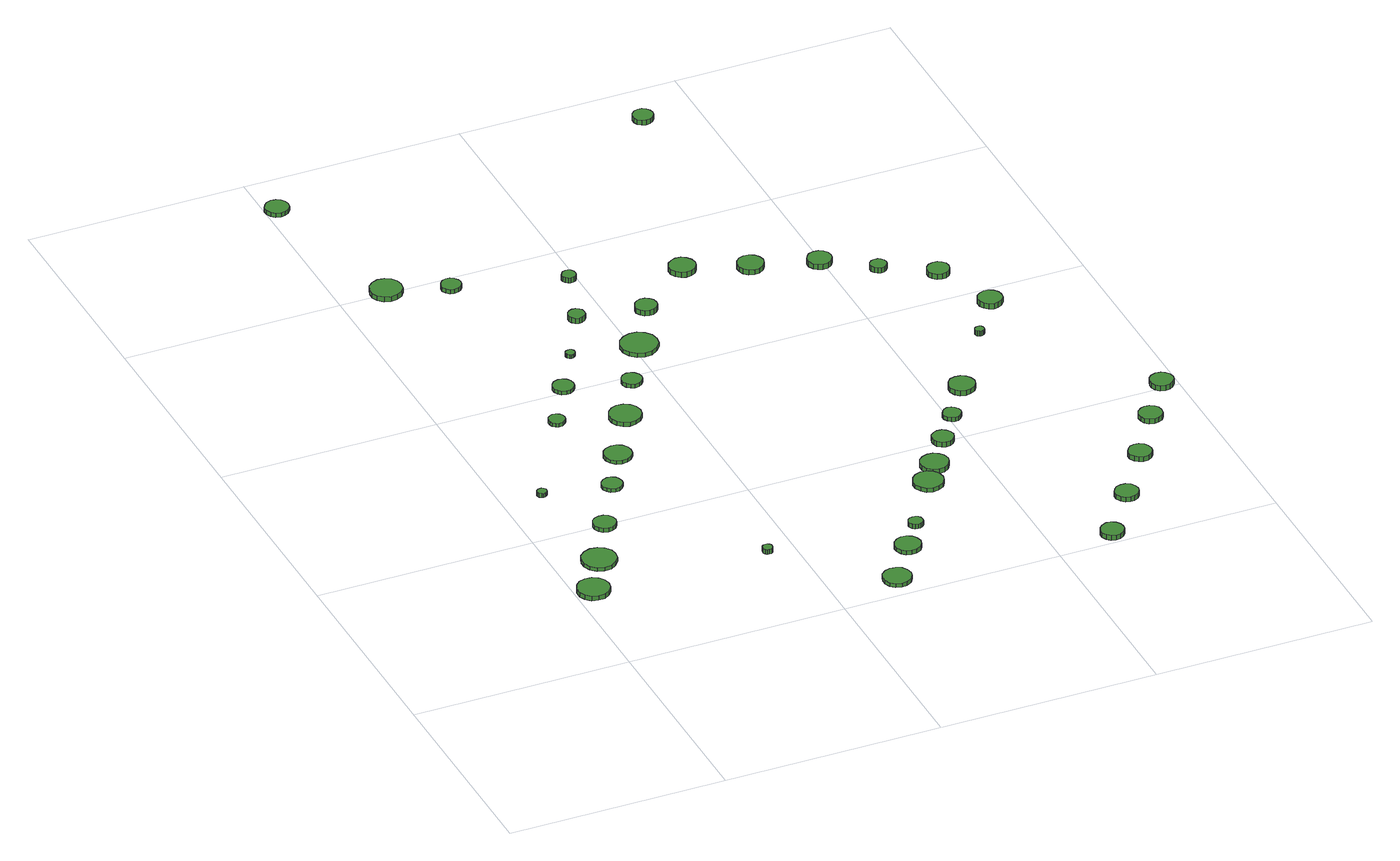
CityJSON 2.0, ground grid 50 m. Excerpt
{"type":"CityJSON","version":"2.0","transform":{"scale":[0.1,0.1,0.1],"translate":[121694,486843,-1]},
"CityObjects":{
"tree1":{"type":"SolitaryVegetationObject","attributes":{"function":"something"},"geometry":[{"type":"MultiSurface","lod":"1","boundaries":[[[0,1,2,3,4,5,6,7,8,9,10,11,12,13,14]],[[15,16,17,18,19,20,21,22,23,24,25,26,27,28,29]],[[0,29,28,1]],[[1,28,27,2]],[[2,27,26,3]],[[3,26,25,4]],[[4,25,24,5]],[[5,24,23,6]],[[6,23,22,7]],[[7,22,21,8]],[[8,21,20,9]],[[9,20,19,10]],[[10,19,18,11]],[[11,18,17,12]],[[12,17,16,13]],[[13,16,15,14]],[[14,15,29,0]]]}]},
"tree2":{"type":"SolitaryVegetationObject","attributes":{"function":"something"},"geometry":[{"type":"MultiSurface","lod":"1","boundaries":[[[30,31,32,33,34,35,36,37,38,39,40,41,42,43,44]],[[45,46,47,48,49,50,51,52,53,54,55,56,57,58,59]],[[30,59,58,31]],[[31,58,57,32]],[[32,57,56,33]],[[33,56,55,34]],[[34,55,54,35]],[[35,54,53,36]],[[36,53,52,37]],[[37,52,51,38]],[[38,51,50,39]],[[39,50,49,40]],[[40,49,48,41]],[[41,48,47,42]],[[42,47,46,43]],[[43,46,45,44]],[[44,45,59,30]]]}]},
"tree3":{"type":"SolitaryVegetationObject","attributes":{"function":"something"},"geometry":[{"type":"MultiSurface","lod":"1","boundaries":[[[60,61,62,63,64,65,66,67,68,69,70,71,72,73,74]],[[75,76,77,78,79,80,81,82,83,84,85,86,87,88,89]],[[60,89,88,61]],[[61,88,87,62]],[[62,87,86,63]],[[63,86,85,64]],[[64,85,84,65]],[[65,84,83,66]],[[66,83,82,67]],[[67,82,81,68]],[[68,81,80,69]],[[69,80,79,70]],[[70,79,78,71]],[[71,78,77,72]],[[72,77,76,73]],[[73,76,75,74]],[[74,75,89,60]]]}]},
"tree4":{"type":"SolitaryVegetationObject","attributes":{"function":"something"},"geometry":[{"type":"MultiSurface","lod":"1","boundaries":[[[90,91,92,93,94,95,96,97,98,99,100,101,102,103,104]],[[105,106,107,108,109,110,111,112,113,114,115,116,117,118,119]],[[90,119,118,91]],[[91,118,117,92]],[[92,117,116,93]],[[93,116,115,94]],[[94,115,114,95]],[[95,114,113,96]],[[96,113,112,97]],[[97,112,111,98]],[[98,111,110,99]],[[99,110,109,100]],[[100,109,108,101]],[[101,108,107,102]],[[102,107,106,103]],[[103,106,105,104]],[[104,105,119,90]]]}]},
"tree5":{"type":"SolitaryVegetationObject","attributes":{"function":"something"},"geometry":[{"type":"MultiSurface","lod":"1","boundaries":[[[120,121,122,123,124,125,126,127,128,129,130,131,132,133,134]],[[135,136,137,138,139,140,141,142,143,144,145,146,147,148,149]],[[120,149,148,121]],[[121,148,147,122]],[[122,147,146,123]],[[123,146,145,124]],[[124,145,144,125]],[[125,144,143,126]],[[126,143,142,127]],[[127,142,141,128]],[[128,141,140,129]],[[129,140,139,130]],[[130,139,138,131]],[[131,138,137,132]],[[132,137,136,133]],[[133,136,135,134]],[[134,135,149,120]]]}]},
"tree6":{"type":"SolitaryVegetationObject","attributes":{"function":"something"},"geometry":[{"type":"MultiSurface","lod":"1","boundaries":[[[150,151,152,153,154,155,156,157,158,159,160,161,162,163,164]],[[165,166,167,168,169,170,171,172,173,174,175,176,177,178,179]],[[150,179,178,151]],[[151,178,177,152]],[[152,177,176,153]],[[153,176,175,154]],[[154,175,174,155]],[[155,174,173,156]],[[156,173,172,157]],[[157,172,171,158]],[[158,171,170,159]],[[159,170,169,160]],[[160,169,168,161]],[[161,168,167,162]],[[162,167,166,163]],[[163,166,165,164]],[[164,165,179,150]]]}]},
"tree7":{"type":"SolitaryVegetationObject","attributes":{"function":"something"},"geometry":[{"type":"MultiSurface","lod":"1","boundaries":[[[180,181,182,183,184,185,186,187,188,189,190,191,192,193,194]],[[195,196,197,198,199,200,201,202,203,204,205,206,207,208,209]],[[180,209,208,181]],[[181,208,207,182]],[[182,207,206,183]],[[183,206,205,184]],[[184,205,204,185]],[[185,204,203,186]],[[186,203,202,187]],[[187,202,201,188]],[[188,201,200,189]],[[189,200,199,190]],[[190,199,198,191]],[[191,198,197,192]],[[192,197,196,193]],[[193,196,195,194]],[[194,195,209,180]]]}]},
"tree8":{"type":"SolitaryVegetationObject","attributes":{"function":"something"},"geometry":[{"type":"MultiSurface","lod":"1","boundaries":[[[210,211,212,213,214,215,216,217,218,219,220,221,222,223,224]],[[225,226,227,228,229,230,231,232,233,234,235,236,237,238,239]],[[210,239,238,211]],[[211,238,237,212]],[[212,237,236,213]],[[213,236,235,214]],[[214,235,234,215]],[[215,234,233,216]],[[216,233,232,217]],[[217,232,231,218]],[[218,231,230,219]],[[219,230,229,220]],[[220,229,228,221]],[[221,228,227,222]],[[222,227,226,223]],[[223,226,225,224]],[[224,225,239,210]]]}]},
"tree9":{"type":"SolitaryVegetationObject","attributes":{"function":"something"},"geometry":[{"type":"MultiSurface","lod":"1","boundaries":[[[240,241,242,243,244,245,246,247,248,249,250,251,252,253,254]],[[255,256,257,258,259,260,261,262,263,264,265,266,267,268,269]],[[240,269,268,241]],[[241,268,267,242]],[[242,267,266,243]],[[243,266,265,244]],[[244,265,264,245]],[[245,264,263,246]],[[246,263,262,247]],[[247,262,261,248]],[[248,261,260,249]],[[249,260,259,250]],[[250,259,258,251]],[[251,258,257,252]],[[252,257,256,253]],[[253,256,255,254]],[[254,255,269,240]]]}]},
"tree10":{"type":"SolitaryVegetationObject","attributes":{"function":"something"},"geometry":[{"type":"MultiSurface","lod":"1","boundaries":[[[270,271,272,273,274,275,276,277,278,279,280,281,282,283,284]],[[285,286,287,288,289,290,291,292,293,294,295,296,297,298,299]],[[270,299,298,271]],[[271,298,297,272]],[[272,297,296,273]],[[273,296,295,274]],[[274,295,294,275]],[[275,294,293,276]],[[276,293,292,277]],[[277,292,291,278]],[[278,291,290,279]],[[279,290,289,280]],[[280,289,288,281]],[[281,288,287,282]],[[282,287,286,283]],[[283,286,285,284]],[[284,285,299,270]]]}]},
"tree11":{"type":"SolitaryVegetationObject","attributes":{"function":"something"},"geometry":[{"type":"MultiSurface","lod":"1","boundaries":[[[300,301,302,303,304,305,306,307,308,309,310,311,312,313,314]],[[315,316,317,318,319,320,321,322,323,324,325,326,327,328,329]],[[300,329,328,301]],[[301,328,327,302]],[[302,327,326,303]],[[303,326,325,304]],[[304,325,324,305]],[[305,324,323,306]],[[306,323,322,307]],[[307,322,321,308]],[[308,321,320,309]],[[309,320,319,310]],[[310,319,318,311]],[[311,318,317,312]],[[312,317,316,313]],[[313,316,315,314]],[[314,315,329,300]]]}]},
"tree12":{"type":"SolitaryVegetationObject","attributes":{"function":"something"},"geometry":[{"type":"MultiSurface","lod":"1","boundaries":[[[330,331,332,333,334,335,336,337,338,339,340,341,342,343,344]],[[345,346,347,348,349,350,351,352,353,354,355,356,357,358,359]],[[330,359,358,331]],[[331,358,357,332]],[[332,357,356,333]],[[333,356,355,334]],[[334,355,354,335]],[[335,354,353,336]],[[336,353,352,337]],[[337,352,351,338]],[[338,351,350,339]],[[339,350,349,340]],[[340,349,348,341]],[[341,348,347,342]],[[342,347,346,343]],[[343,346,345,344]],[[344,345,359,330]]]}]},
"tree13":{"type":"SolitaryVegetationObject","attributes":{"function":"something"},"geometry":[{"type":"MultiSurface","lod":"1","boundaries":[[[360,361,362,363,364,365,366,367,368,369,370,371,372,373,374]],[[375,376,377,378,379,380,381,382,383,384,385,386,387,388,389]],[[360,389,388,361]],[[361,388,387,362]],[[362,387,386,363]],[[363,386,385,364]],[[364,385,384,365]],[[365,384,383,366]],[[366,383,382,367]],[[367,382,381,368]],[[368,381,380,369]],[[369,380,379,370]],[[370,379,378,371]],[[371,378,377,372]],[[372,377,376,373]],[[373,376,375,374]],[[374,375,389,360]]]}]},
"tree14":{"type":"SolitaryVegetationObject","attributes":{"function":"something"},"geometry":[{"type":"MultiSurface","lod":"1","boundaries":[[[390,391,392,393,394,395,396,397,398,399,400,401,402,403,404]],[[405,406,407,408,409,410,411,412,413,414,415,416,417,418,419]],[[390,419,418,391]],[[391,418,417,392]],[[392,417,416,393]],[[393,416,415,394]],[[394,415,414,395]],[[395,414,413,396]],[[396,413,412,397]],[[397,412,411,398]],[[398,411,410,399]],[[399,410,409,400]],[[400,409,408,401]],[[401,408,407,402]],[[402,407,406,403]],[[403,406,405,404]],[[404,405,419,390]]]}]},
"tree15":{"type":"SolitaryVegetationObject","attributes":{"function":"something"},"geometry":[{"type":"MultiSurface","lod":"1","boundaries":[[[420,421,422,423,424,425,426,427,428,429,430,431,432,433,434]],[[435,436,437,438,439,440,441,442,443,444,445,446,447,448,449]],[[420,449,448,421]],[[421,448,447,422]],[[422,447,446,423]],[[423,446,445,424]],[[424,445,444,425]],[[425,444,443,426]],[[426,443,442,427]],[[427,442,441,428]],[[428,441,440,429]],[[429,440,439,430]],[[430,439,438,431]],[[431,438,437,432]],[[432,437,436,433]],[[433,436,435,434]],[[434,435,449,420]]]}]},
"tree16":{"type":"SolitaryVegetationObject","attributes":{"function":"something"},"geometry":[{"type":"MultiSurface","lod":"1","boundaries":[[[450,451,452,453,454,455,456,457,458,459,460,461,462,463,464]],[[465,466,467,468,469,470,471,472,473,474,475,476,477,478,479]],[[450,479,478,451]],[[451,478,477,452]],[[452,477,476,453]],[[453,476,475,454]],[[454,475,474,455]],[[455,474,473,456]],[[456,473,472,457]],[[457,472,471,458]],[[458,471,470,459]],[[459,470,469,460]],[[460,469,468,461]],[[461,468,467,462]],[[462,467,466,463]],[[463,466,465,464]],[[464,465,479,450]]]}]},
"tree17":{"type":"SolitaryVegetationObject","attributes":{"function":"something"},"geometry":[{"type":"MultiSurface","lod":"1","boundaries":[[[480,481,482,483,484,485,486,487,488,489,490,491,492,493,494]],[[495,496,497,498,499,500,501,502,503,504,505,506,507,508,509]],[[480,509,508,481]],[[481,508,507,482]],[[482,507,506,483]],[[483,506,505,484]],[[484,505,504,485]],[[485,504,503,486]],[[486,503,502,487]],[[487,502,501,488]],[[488,501,500,489]],[[489,500,499,490]],[[490,499,498,491]],[[491,498,497,492]],[[492,497,496,493]],[[493,496,495,494]],[[494,495,509,480]]]}]},
"tree18":{"type":"SolitaryVegetationObject","attributes":{"function":"something"},"geometry":[{"type":"MultiSurface","lod":"1","boundaries":[[[510,511,512,513,514,515,516,517,518,519,520,521,522,523,524]],[[525,526,527,528,529,530,531,532,533,534,535,536,537,538,539]],[[510,539,538,511]],[[511,538,537,512]],[[512,537,536,513]],[[513,536,535,514]],[[514,535,534,515]],[[515,534,533,516]],[[516,533,532,517]],[[517,532,531,518]],[[518,531,530,519]],[[519,530,529,520]],[[520,529,528,521]],[[521,528,527,522]],[[522,527,526,523]],[[523,526,525,524]],[[524,525,539,510]]]}]},
"tree19":{"type":"SolitaryVegetationObject","attributes":{"function":"something"},"geometry":[{"type":"MultiSurface","lod":"1","boundaries":[[[540,541,542,543,544,545,546,547,548,549,550,551,552,553,554]],[[555,556,557,558,559,560,561,562,563,564,565,566,567,568,569]],[[540,569,568,541]],[[541,568,567,542]],[[542,567,566,543]],[[543,566,565,544]],[[544,565,564,545]],[[545,564,563,546]],[[546,563,562,547]],[[547,562,561,548]],[[548,561,560,549]],[[549,560,559,550]],[[550,559,558,551]],[[551,558,557,552]],[[552,557,556,553]],[[553,556,555,554]],[[554,555,569,540]]]}]},
"tree20":{"type":"SolitaryVegetationObject","attributes":{"function":"something"},"geometry":[{"type":"MultiSurface","lod":"1","boundaries":[[[570,571,572,573,574,575,576,577,578,579,580,581,582,583,584]],[[585,586,587,588,589,590,591,592,593,594,595,596,597,598,599]],[[570,599,598,571]],[[571,598,597,572]],[[572,597,596,573]],[[573,596,595,574]],[[574,595,594,575]],[[575,594,593,576]],[[576,593,592,577]],[[577,592,591,578]],[[578,591,590,579]],[[579,590,589,580]],[[580,589,588,581]],[[581,588,587,582]],[[582,587,586,583]],[[583,586,585,584]],[[584,585,599,570]]]}]},
"tree21":{"type":"SolitaryVegetationObject","attributes":{"function":"something"},"geometry":[{"type":"MultiSurface","lod":"1","boundaries":[[[600,601,602,603,604,605,606,607,608,609,610,611,612,613,614]],[[615,616,617,618,619,620,621,622,623,624,625,626,627,628,629]],[[600,629,628,601]],[[601,628,627,602]],[[602,627,626,603]],[[603,626,625,604]],[[604,625,624,605]],[[605,624,623,606]],[[606,623,622,607]],[[607,622,621,608]],[[608,621,620,609]],[[609,620,619,610]],[[610,619,618,611]],[[611,618,617,612]],[[612,617,616,613]],[[613,616,615,614]],[[614,615,629,600]]]}]},
"tree22":{"type":"SolitaryVegetationObject","attributes":{"function":"something"},"geometry":[{"type":"MultiSurface","lod":"1","boundaries":[[[630,631,632,633,634,635,636,637,638,639,640,641,642,643,644]],[[645,646,647,648,649,650,651,652,653,654,655,656,657,658,659]],[[630,659,658,631]],[[631,658,657,632]],[[632,657,656,633]],[[633,656,655,634]],[[634,655,654,635]],[[635,654,653,636]],[[636,653,652,637]],[[637,652,651,638]],[[638,651,650,639]],[[639,650,649,640]],[[640,649,648,641]],[[641,648,647,642]],[[642,647,646,643]],[[643,646,645,644]],[[644,645,659,630]]]}]},
"tree23":{"type":"SolitaryVegetationObject","attributes":{"function":"something"},"geometry":[{"type":"MultiSurface","lod":"1","boundaries":[[[660,661,662,663,664,665,666,667,668,669,670,671,672,673,674]],[[675,676,677,678,679,680,681,682,683,684,685,686,687,688,689]],[[660,689,688,661]],[[661,688,687,662]],[[662,687,686,663]],[[663,686,685,664]],[[664,685,684,665]],[[665,684,683,666]],[[666,683,682,667]],[[667,682,681,668]],[[668,681,680,669]],[[669,680,679,670]],[[670,679,678,671]],[[671,678,677,672]],[[672,677,676,673]],[[673,676,675,674]],[[674,675,689,660]]]}]},
"tree24":{"type":"SolitaryVegetationObject","attributes":{"function":"something"},"geometry":[{"type":"MultiSurface","lod":"1","boundaries":[[[690,691,692,693,694,695,696,697,698,699,700,701,702,703,704]],[[705,706,707,708,709,710,711,712,713,714,715,716,717,718,719]],[[690,719,718,691]],[[691,718,717,692]],[[692,717,716,693]],[[693,716,715,694]],[[694,715,714,695]],[[695,714,713,696]],[[696,713,712,697]],[[697,712,711,698]],[[698,711,710,699]],[[699,710,709,700]],[[700,709,708,701]],[[701,708,707,702]],[[702,707,706,703]],[[703,706,705,704]],[[704,705,719,690]]]}]},
"tree25":{"type":"SolitaryVegetationObject","attributes":{"function":"something"},"geometry":[{"type":"MultiSurface","lod":"1","boundaries":[[[720,721,722,723,724,725,726,727,728,729,730,731,732,733,734]],[[735,736,737,738,739,740,741,742,743,744,745,746,747,748,749]],[[720,749,748,721]],[[721,748,747,722]],[[722,747,746,723]],[[723,746,745,724]],[[724,745,744,725]],[[725,744,743,726]],[[726,743,742,727]],[[727,742,741,728]],[[728,741,740,729]],[[729,740,739,730]],[[730,739,738,731]],[[731,738,737,732]],[[732,737,736,733]],[[733,736,735,734]],[[734,735,749,720]]]}]},
"tree26":{"type":"SolitaryVegetationObject","attributes":{"function":"something"},"geometry":[{"type":"MultiSurface","lod":"1","boundaries":[[[750,751,752,753,754,755,756,757,758,759,760,761,762,763,764]],[[765,766,767,768,769,770,771,772,773,774,775,776,777,778,779]],[[750,779,778,751]],[[751,778,777,752]],[[752,777,776,753]],[[753,776,775,754]],[[754,775,774,755]],[[755,774,773,756]],[[756,773,772,757]],[[757,772,771,758]],[[758,771,770,759]],[[759,770,769,760]],[[760,769,768,761]],[[761,768,767,762]],[[762,767,766,763]],[[763,766,765,764]],[[764,765,779,750]]]}]},
"tree27":{"type":"SolitaryVegetationObject","attributes":{"function":"something"},"geometry":[{"type":"MultiSurface","lod":"1","boundaries":[[[780,781,782,783,784,785,786,787,788,789,790,791,792,793,794]],[[795,796,797,798,799,800,801,802,803,804,805,806,807,808,809]],[[780,809,808,781]],[[781,808,807,782]],[[782,807,806,783]],[[783,806,805,784]],[[784,805,804,785]],[[785,804,803,786]],[[786,803,802,787]],[[787,802,801,788]],[[788,801,800,789]],[[789,800,799,790]],[[790,799,798,791]],[[791,798,797,792]],[[792,797,796,793]],[[793,796,795,794]],[[794,795,809,780]]]}]},
"tree28":{"type":"SolitaryVegetationObject","attributes":{"function":"something"},"geometry":[{"type":"MultiSurface","lod":"1","boundaries":[[[810,811,812,813,814,815,816,817,818,819,820,821,822,823,824]],[[825,826,827,828,829,830,831,832,833,834,835,836,837,838,839]],[[810,839,838,811]],[[811,838,837,812]],[[812,837,836,813]],[[813,836,835,814]],[[814,835,834,815]],[[815,834,833,816]],[[816,833,832,817]],[[817,832,831,818]],[[818,831,830,819]],[[819,830,829,820]],[[820,829,828,821]],[[821,828,827,822]],[[822,827,826,823]],[[823,826,825,824]],[[824,825,839,810]]]}]},
"tree29":{"type":"SolitaryVegetationObject","attributes":{"function":"something"},"geometry":[{"type":"MultiSurface","lod":"1","boundaries":[[[840,841,842,843,844,845,846,847,848,849,850,851,852,853,854]],[[855,856,857,858,859,860,861,862,863,864,865,866,867,868,869]],[[840,869,868,841]],[[841,868,867,842]],[[842,867,866,843]],[[843,866,865,844]],[[844,865,864,845]],[[845,864,863,846]],[[846,863,862,847]],[[847,862,861,848]],[[848,861,860,849]],[[849,860,859,850]],[[850,859,858,851]],[[851,858,857,852]],[[852,857,856,853]],[[853,856,855,854]],[[854,855,869,840]]]}]},
"tree30":{"type":"SolitaryVegetationObject","attributes":{"function":"something"},"geometry":[{"type":"MultiSurface","lod":"1","boundaries":[[[870,871,872,873,874,875,876,877,878,879,880,881,882,883,884]],[[885,886,887,888,889,890,891,892,893,894,895,896,897,898,899]],[[870,899,898,871]],[[871,898,897,872]],[[872,897,896,873]],[[873,896,895,874]],[[874,895,894,875]],[[875,894,893,876]],[[876,893,892,877]],[[877,892,891,878]],[[878,891,890,879]],[[879,890,889,880]],[[880,889,888,881]],[[881,888,887,882]],[[882,887,886,883]],[[883,886,885,884]],[[884,885,899,870]]]}]},
"tree31":{"type":"SolitaryVegetationObject","attributes":{"function":"something"},"geometry":[{"type":"MultiSurface","lod":"1","boundaries":[[[900,901,902,903,904,905,906,907,908,909,910,911,912,913,914]],[[915,916,917,918,919,920,921,922,923,924,925,926,927,928,929]],[[900,929,928,901]],[[901,928,927,902]],[[902,927,926,903]],[[903,926,925,904]],[[904,925,924,905]],[[905,924,923,906]],[[906,923,922,907]],[[907,922,921,908]],[[908,921,920,909]],[[909,920,919,910]],[[910,919,918,911]],[[911,918,917,912]],[[912,917,916,913]],[[913,916,915,914]],[[914,915,929,900]]]}]},
"tree32":{"type":"SolitaryVegetationObject","attributes":{"function":"something"},"geometry":[{"type":"MultiSurface","lod":"1","boundaries":[[[930,931,932,933,934,935,936,937,938,939,940,941,942,943,944]],[[945,946,947,948,949,950,951,952,953,954,955,956,957,958,959]],[[930,959,958,931]],[[931,958,957,932]],[[932,957,956,933]],[[933,956,955,934]],[[934,955,954,935]],[[935,954,953,936]],[[936,953,952,937]],[[937,952,951,938]],[[938,951,950,939]],[[939,950,949,940]],[[940,949,948,941]],[[941,948,947,942]],[[942,947,946,943]],[[943,946,945,944]],[[944,945,959,930]]]}]},
"tree33":{"type":"SolitaryVegetationObject","attributes":{"function":"something"},"geometry":[{"type":"MultiSurface","lod":"1","boundaries":[[[960,961,962,963,964,965,966,967,968,969,970,971,972,973,974]],[[975,976,977,978,979,980,981,982,983,984,985,986,987,988,989]],[[960,989,988,961]],[[961,988,987,962]],[[962,987,986,963]],[[963,986,985,964]],[[964,985,984,965]],[[965,984,983,966]],[[966,983,982,967]],[[967,982,981,968]],[[968,981,980,969]],[[969,980,979,970]],[[970,979,978,971]],[[971,978,977,972]],[[972,977,976,973]],[[973,976,975,974]],[[974,975,989,960]]]}]},
"tree34":{"type":"SolitaryVegetationObject","attributes":{"function":"something"},"geometry":[{"type":"MultiSurface","lod":"1","boundaries":[[[990,991,992,993,994,995,996,997,998,999,1000,1001,1002,1003,1004]],[[1005,1006,1007,1008,1009,1010,1011,1012,1013,1014,1015,1016,1017,1018,1019]],[[990,1019,1018,991]],[[991,1018,1017,992]],[[992,1017,1016,993]],[[993,1016,1015,994]],[[994,1015,1014,995]],[[995,1014,1013,996]],[[996,1013,1012,997]],[[997,1012,1011,998]],[[998,1011,1010,999]],[[999,1010,1009,1000]],[[1000,1009,1008,1001]],[[1001,1008,1007,1002]],[[1002,1007,1006,1003]],[[1003,1006,1005,1004]],[[1004,1005,1019,990]]]}]},
"tree35":{"type":"SolitaryVegetationObject","attributes":{"function":"something"},"geometry":[{"type":"MultiSurface","lod":"1","boundaries":[[[1020,1021,1022,1023,1024,1025,1026,1027,1028,1029,1030,1031,1032,1033,1034]],[[1035,1036,1037,1038,1039,1040,1041,1042,1043,1044,1045,1046,1047,1048,1049]],[[1020,1049,1048,1021]],[[1021,1048,1047,1022]],[[1022,1047,1046,1023]],[[1023,1046,1045,1024]],[[1024,1045,1044,1025]],[[1025,1044,1043,1026]],[[1026,1043,1042,1027]],[[1027,1042,1041,1028]],[[1028,1041,1040,1029]],[[1029,1040,1039,1030]],[[1030,1039,1038,1031]],[[1031,1038,1037,1032]],[[1032,1037,1036,1033]],[[1033,1036,1035,1034]],[[1034,1035,1049,1020]]]}]},
"tree36":{"type":"SolitaryVegetationObject","attributes":{"function":"something"},"geometry":[{"type":"MultiSurface","lod":"1","boundaries":[[[1050,1051,1052,1053,1054,1055,1056,1057,1058,1059,1060,1061,1062,1063,1064]],[[1065,1066,1067,1068,1069,1070,1071,1072,1073,1074,1075,1076,1077,1078,1079]],[[1050,1079,1078,1051]],[[1051,1078,1077,1052]],[[1052,1077,1076,1053]],[[1053,1076,1075,1054]],[[1054,1075,1074,1055]],[[1055,1074,1073,1056]],[[1056,1073,1072,1057]],[[1057,1072,1071,1058]],[[1058,1071,1070,1059]],[[1059,1070,1069,1060]],[[1060,1069,1068,1061]],[[1061,1068,1067,1062]],[[1062,1067,1066,1063]],[[1063,1066,1065,1064]],[[1064,1065,1079,1050]]]}]},
"tree37":{"type":"SolitaryVegetationObject","attributes":{"function":"something"},"geometry":[{"type":"MultiSurface","lod":"1","boundaries":[[[1080,1081,1082,1083,1084,1085,1086,1087,1088,1089,1090,1091,1092,1093,1094]],[[1095,1096,1097,1098,1099,1100,1101,1102,1103,1104,1105,1106,1107,1108,1109]],[[1080,1109,1108,1081]],[[1081,1108,1107,1082]],[[1082,1107,1106,1083]],[[1083,1106,1105,1084]],[[1084,1105,1104,1085]],[[1085,1104,1103,1086]],[[1086,1103,1102,1087]],[[1087,1102,1101,1088]],[[1088,1101,1100,1089]],[[1089,1100,1099,1090]],[[1090,1099,1098,1091]],[[1091,1098,1097,1092]],[[1092,1097,1096,1093]],[[1093,1096,1095,1094]],[[1094,1095,1109,1080]]]}]},
"tree38":{"type":"SolitaryVegetationObject","attributes":{"function":"something"},"geometry":[{"type":"MultiSurface","lod":"1","boundaries":[[[1110,1111,1112,1113,1114,1115,1116,1117,1118,1119,1120,1121,1122,1123,1124]],[[1125,1126,1127,1128,1129,1130,1131,1132,1133,1134,1135,1136,1137,1138,1139]],[[1110,1139,1138,1111]],[[1111,1138,1137,1112]],[[1112,1137,1136,1113]],[[1113,1136,1135,1114]],[[1114,1135,1134,1115]],[[1115,1134,1133,1116]],[[1116,1133,1132,1117]],[[1117,1132,1131,1118]],[[1118,1131,1130,1119]],[[1119,1130,1129,1120]],[[1120,1129,1128,1121]],[[1121,1128,1127,1122]],[[1122,1127,1126,1123]],[[1123,1126,1125,1124]],[[1124,1125,1139,1110]]]}]},
"tree39":{"type":"SolitaryVegetationObject","attributes":{"function":"something"},"geometry":[{"type":"MultiSurface","lod":"1","boundaries":[[[1140,1141,1142,1143,1144,1145,1146,1147,1148,1149,1150,1151,1152,1153,1154]],[[1155,1156,1157,1158,1159,1160,1161,1162,1163,1164,1165,1166,1167,1168,1169]],[[1140,1169,1168,1141]],[[1141,1168,1167,1142]],[[1142,1167,1166,1143]],[[1143,1166,1165,1144]],[[1144,1165,1164,1145]],[[1145,1164,1163,1146]],[[1146,1163,1162,1147]],[[1147,1162,1161,1148]],[[1148,1161,1160,1149]],[[1149,1160,1159,1150]],[[1150,1159,1158,1151]],[[1151,1158,1157,1152]],[[1152,1157,1156,1153]],[[1153,1156,1155,1154]],[[1154,1155,1169,1140]]]}]},
"tree40":{"type":"SolitaryVegetationObject","attributes":{"function":"something"},"geometry":[{"type":"MultiSurface","lod":"1","boundaries":[[[1170,1171,1172,1173,1174,1175,1176,1177,1178,1179,1180,1181,1182,1183,1184]],[[1185,1186,1187,1188,1189,1190,1191,1192,1193,1194,1195,1196,1197,1198,1199]],[[1170,1199,1198,1171]],[[1171,1198,1197,1172]],[[1172,1197,1196,1173]],[[1173,1196,1195,1174]],[[1174,1195,1194,1175]],[[1175,1194,1193,1176]],[[1176,1193,1192,1177]],[[1177,1192,1191,1178]],[[1178,1191,1190,1179]],[[1179,1190,1189,1180]],[[1180,1189,1188,1181]],[[1181,1188,1187,1182]],[[1182,1187,1186,1183]],[[1183,1186,1185,1184]],[[1184,1185,1199,1170]]]}]}
},
"vertices":[
[78,277,17],[75,292,17],[66,304,17],[53,312,17],[38,313,17],[23,309,17],[12,298,17],[6,285,17],[6,269,17],[12,256,17],[23,245,17],[38,241,17],[53,242,17],[66,250,17],[75,262,17],[75,262,6],[66,250,6],[53,242,6],[38,241,6],[23,245,6],[12,256,6],[6,269,6],[6,285,6],[12,298,6],[23,309,6],[38,313,6],[53,312,6],[66,304,6],[75,292,6],[78,277,6],
[139,378,15],[136,394,15],[126,407,15],[112,415,15],[96,417,15],[80,412,15],[68,401,15],[62,386,15],[62,370,15],[68,355,15],[80,344,15],[96,339,15],[112,340,15],[126,349,15],[136,362,15],[136,362,6],[126,349,6],[112,340,6],[96,339,6],[80,344,6],[68,355,6],[62,370,6],[62,386,6],[68,401,6],[80,412,6],[96,417,6],[112,415,6],[126,407,6],[136,394,6],[139,378,6],
[104,658,17],[103,663,17],[100,666,17],[96,669,17],[92,669,17],[88,668,17],[84,665,17],[82,661,17],[82,656,17],[84,652,17],[88,649,17],[92,647,17],[96,648,17],[100,650,17],[103,654,17],[103,654,7],[100,650,7],[96,648,7],[92,647,7],[88,649,7],[84,652,7],[82,656,7],[82,661,7],[84,665,7],[88,668,7],[92,669,7],[96,669,7],[100,666,7],[103,663,7],[104,658,7],
[192,498,16],[190,508,16],[183,517,16],[174,522,16],[164,523,16],[153,520,16],[145,513,16],[141,503,16],[141,492,16],[145,482,16],[153,475,16],[164,472,16],[174,473,16],[183,478,16],[190,487,16],[190,487,6],[183,478,6],[174,473,6],[164,472,6],[153,475,6],[145,482,6],[141,492,6],[141,503,6],[145,513,6],[153,520,6],[164,523,6],[174,522,6],[183,517,6],[190,508,6],[192,498,6],
[265,628,15],[263,638,15],[258,646,15],[249,651,15],[240,652,15],[230,649,15],[223,642,15],[219,633,15],[219,623,15],[223,615,15],[230,608,15],[240,605,15],[249,606,15],[258,611,15],[263,619,15],[263,619,7],[258,611,7],[249,606,7],[240,605,7],[230,608,7],[223,615,7],[219,623,7],[219,633,7],[223,642,7],[230,649,7],[240,652,7],[249,651,7],[258,646,7],[263,638,7],[265,628,7],
[254,901,16],[252,909,16],[248,915,16],[241,919,16],[233,920,16],[226,917,16],[220,912,16],[217,905,16],[217,897,16],[220,890,16],[226,885,16],[233,882,16],[241,883,16],[248,887,16],[252,893,16],[252,893,7],[248,887,7],[241,883,7],[233,882,7],[226,885,7],[220,890,7],[217,897,7],[217,905,7],[220,912,7],[226,917,7],[233,920,7],[241,919,7],[248,915,7],[252,909,7],[254,901,7],
[450,262,21],[449,267,21],[447,270,21],[443,273,21],[438,273,21],[433,272,21],[430,269,21],[428,264,21],[428,260,21],[430,255,21],[433,252,21],[438,251,21],[443,251,21],[447,254,21],[449,257,21],[449,257,9],[447,254,9],[443,251,9],[438,251,9],[433,252,9],[430,255,9],[428,260,9],[428,264,9],[430,269,9],[433,272,9],[438,273,9],[443,273,9],[447,270,9],[449,267,9],[450,262,9],
[331,729,15],[329,742,15],[321,753,15],[310,759,15],[297,760,15],[284,756,15],[275,748,15],[269,736,15],[269,723,15],[275,711,15],[284,702,15],[297,698,15],[310,699,15],[321,706,15],[329,716,15],[329,716,7],[321,706,7],[310,699,7],[297,698,7],[284,702,7],[275,711,7],[269,723,7],[269,736,7],[275,748,7],[284,756,7],[297,760,7],[310,759,7],[321,753,7],[329,742,7],[331,729,7],
[145,1505,18],[142,1520,18],[133,1532,18],[120,1539,18],[105,1541,18],[91,1536,18],[80,1526,18],[74,1512,18],[74,1497,18],[80,1484,18],[91,1474,18],[105,1469,18],[120,1471,18],[133,1478,18],[142,1490,18],[142,1490,6],[133,1478,6],[120,1471,6],[105,1469,6],[91,1474,6],[80,1484,6],[74,1497,6],[74,1512,6],[80,1526,6],[91,1536,6],[105,1541,6],[120,1539,6],[133,1532,6],[142,1520,6],[145,1505,6],
[53,1886,17],[51,1897,17],[44,1906,17],[35,1911,17],[24,1913,17],[13,1909,17],[5,1902,17],[0,1892,17],[0,1880,17],[5,1870,17],[13,1863,17],[24,1859,17],[35,1861,17],[44,1866,17],[51,1875,17],[51,1875,7],[44,1866,7],[35,1861,7],[24,1859,7],[13,1863,7],[5,1870,7],[0,1880,7],[0,1892,7],[5,1902,7],[13,1909,7],[24,1913,7],[35,1911,7],[44,1906,7],[51,1897,7],[53,1886,7],
[324,1013,16],[322,1023,16],[316,1031,16],[308,1036,16],[298,1037,16],[288,1034,16],[281,1027,16],[277,1018,16],[277,1008,16],[281,999,16],[288,992,16],[298,989,16],[308,990,16],[316,995,16],[322,1003,16],[322,1003,7],[316,995,7],[308,990,7],[298,989,7],[288,992,7],[281,999,7],[277,1008,7],[277,1018,7],[281,1027,7],[288,1034,7],[298,1037,7],[308,1036,7],[316,1031,7],[322,1023,7],[324,1013,7],
[411,859,17],[408,874,17],[399,886,17],[386,893,17],[371,895,17],[357,890,17],[346,880,17],[340,866,17],[340,851,17],[346,838,17],[357,828,17],[371,823,17],[386,825,17],[399,832,17],[408,844,17],[408,844,7],[399,832,7],[386,825,7],[371,823,7],[357,828,7],[346,838,7],[340,851,7],[340,866,7],[346,880,7],[357,890,7],[371,895,7],[386,893,7],[399,886,7],[408,874,7],[411,859,7],
[680,57,15],[677,70,15],[670,81,15],[658,87,15],[645,89,15],[632,85,15],[622,76,15],[617,64,15],[617,50,15],[622,38,15],[632,29,15],[645,25,15],[658,27,15],[670,33,15],[677,44,15],[677,44,6],[670,33,6],[658,27,6],[645,25,6],[632,29,6],[622,38,6],[617,50,6],[617,64,6],[622,76,6],[632,85,6],[645,89,6],[658,87,6],[670,81,6],[677,70,6],[680,57,6],
[265,1465,16],[263,1474,16],[257,1482,16],[249,1487,16],[240,1488,16],[231,1485,16],[224,1478,16],[220,1470,16],[220,1460,16],[224,1452,16],[231,1445,16],[240,1443,16],[249,1444,16],[257,1448,16],[263,1456,16],[263,1456,6],[257,1448,6],[249,1444,6],[240,1443,6],[231,1445,6],[224,1452,6],[220,1460,6],[220,1470,6],[224,1478,6],[231,1485,6],[240,1488,6],[249,1487,6],[257,1482,6],[263,1474,6],[265,1465,6],
[377,1124,15],[376,1128,15],[373,1132,15],[369,1134,15],[365,1134,15],[361,1133,15],[357,1130,15],[356,1126,15],[356,1122,15],[357,1118,15],[361,1115,15],[365,1113,15],[369,1114,15],[373,1116,15],[376,1119,15],[376,1119,6],[373,1116,6],[369,1114,6],[365,1113,6],[361,1115,6],[357,1118,6],[356,1122,6],[356,1126,6],[357,1130,6],[361,1133,6],[365,1134,6],[369,1134,6],[373,1132,6],[376,1128,6],[377,1124,6],
[467,979,15],[465,988,15],[459,996,15],[451,1001,15],[442,1002,15],[432,999,15],[425,992,15],[421,983,15],[421,974,15],[425,965,15],[432,958,15],[442,955,15],[451,956,15],[459,961,15],[465,969,15],[465,969,6],[459,961,6],[451,956,6],[442,955,6],[432,958,6],[425,965,6],[421,974,6],[421,983,6],[425,992,6],[432,999,6],[442,1002,6],[451,1001,6],[459,996,6],[465,988,6],[467,979,6],
[748,160,16],[745,172,16],[738,182,16],[727,188,16],[715,189,16],[704,185,16],[695,177,16],[690,166,16],[690,154,16],[695,143,16],[704,135,16],[715,131,16],[727,132,16],[738,138,16],[745,148,16],[745,148,6],[738,138,6],[727,132,6],[715,131,6],[704,135,6],[695,143,6],[690,154,6],[690,166,6],[695,177,6],[704,185,6],[715,189,6],[727,188,6],[738,182,6],[745,172,6],[748,160,6],
[455,1249,19],[454,1257,19],[449,1263,19],[442,1267,19],[434,1268,19],[427,1265,19],[421,1260,19],[418,1253,19],[418,1245,19],[421,1238,19],[427,1233,19],[434,1230,19],[442,1231,19],[449,1235,19],[454,1241,19],[454,1241,6],[449,1235,6],[442,1231,6],[434,1230,6],[427,1233,6],[421,1238,6],[418,1245,6],[418,1253,6],[421,1260,6],[427,1265,6],[434,1268,6],[442,1267,6],[449,1263,6],[454,1257,6],[455,1249,6],
[785,232,17],[784,239,17],[780,244,17],[774,247,17],[768,248,17],[761,246,17],[756,242,17],[753,235,17],[753,229,17],[756,222,17],[761,218,17],[768,216,17],[774,217,17],[780,220,17],[784,225,17],[784,225,6],[780,220,6],[774,217,6],[768,216,6],[761,218,6],[756,222,6],[753,229,6],[753,235,6],[756,242,6],[761,246,6],[768,248,6],[774,247,6],[780,244,6],[784,239,6],[785,232,6],
[555,1096,16],[552,1113,16],[541,1127,16],[526,1136,16],[509,1137,16],[493,1132,16],[480,1121,16],[473,1105,16],[473,1087,16],[480,1072,16],[493,1060,16],[509,1055,16],[526,1056,16],[541,1065,16],[552,1079,16],[552,1079,6],[541,1065,6],[526,1056,6],[509,1055,6],[493,1060,6],[480,1072,6],[473,1087,6],[473,1105,6],[480,1121,6],[493,1132,6],[509,1137,6],[526,1136,6],[541,1127,6],[552,1113,6],[555,1096,6],
[497,1390,22],[496,1396,22],[492,1402,22],[486,1405,22],[480,1406,22],[474,1404,22],[469,1399,22],[466,1393,22],[466,1387,22],[469,1381,22],[474,1377,22],[480,1375,22],[486,1375,22],[492,1378,22],[496,1384,22],[496,1384,9],[492,1378,9],[486,1375,9],[480,1375,9],[474,1377,9],[469,1381,9],[466,1387,9],[466,1393,9],[469,1399,9],[474,1404,9],[480,1406,9],[486,1405,9],[492,1402,9],[496,1396,9],[497,1390,9],
[609,1219,20],[607,1229,20],[601,1237,20],[592,1242,20],[582,1244,20],[572,1240,20],[565,1234,20],[560,1224,20],[560,1214,20],[565,1205,20],[572,1198,20],[582,1195,20],[592,1196,20],[601,1201,20],[607,1209,20],[607,1209,7],[601,1201,7],[592,1196,7],[582,1195,7],[572,1198,7],[565,1205,7],[560,1214,7],[560,1224,7],[565,1234,7],[572,1240,7],[582,1244,7],[592,1242,7],[601,1237,7],[607,1229,7],[609,1219,7],
[892,366,16],[889,380,16],[881,391,16],[868,398,16],[854,400,16],[841,395,16],[831,386,16],[825,373,16],[825,359,16],[831,346,16],[841,337,16],[854,332,16],[868,334,16],[881,341,16],[889,352,16],[889,352,6],[881,341,6],[868,334,6],[854,332,6],[841,337,6],[831,346,6],[825,359,6],[825,373,6],[831,386,6],[841,395,6],[854,400,6],[868,398,6],[881,391,6],[889,380,6],[892,366,6],
[930,424,17],[927,437,17],[919,447,17],[908,454,17],[895,455,17],[882,451,17],[872,442,17],[867,430,17],[867,417,17],[872,405,17],[882,396,17],[895,392,17],[908,393,17],[919,400,17],[927,411,17],[927,411,6],[919,400,6],[908,393,6],[895,392,6],[882,396,6],[872,405,6],[867,417,6],[867,430,6],[872,442,6],[882,451,6],[895,455,6],[908,454,6],[919,447,6],[927,437,6],[930,424,6],
[978,503,18],[975,513,18],[969,522,18],[961,527,18],[950,528,18],[941,525,18],[933,518,18],[929,508,18],[929,498,18],[933,489,18],[941,482,18],[950,479,18],[961,480,18],[969,485,18],[975,493,18],[975,493,6],[969,485,6],[961,480,6],[950,479,6],[941,482,6],[933,489,6],[929,498,6],[929,508,6],[933,518,6],[941,525,6],[950,528,6],[961,527,6],[969,522,6],[975,513,6],[978,503,6],
[747,1328,19],[744,1340,19],[737,1350,19],[727,1357,19],[714,1358,19],[703,1354,19],[693,1346,19],[688,1335,19],[688,1322,19],[693,1311,19],[703,1303,19],[714,1299,19],[727,1300,19],[737,1306,19],[744,1316,19],[744,1316,6],[737,1306,6],[727,1300,6],[714,1299,6],[703,1303,6],[693,1311,6],[688,1322,6],[688,1335,6],[693,1346,6],[703,1354,6],[714,1358,6],[727,1357,6],[737,1350,6],[744,1340,6],[747,1328,6],
[1161,30,19],[1159,41,19],[1153,50,19],[1143,56,19],[1132,57,19],[1122,53,19],[1114,46,19],[1109,36,19],[1109,25,19],[1114,15,19],[1122,7,19],[1132,4,19],[1143,5,19],[1153,11,19],[1159,20,19],[1159,20,7],[1153,11,7],[1143,5,7],[1132,4,7],[1122,7,7],[1114,15,7],[1109,25,7],[1109,36,7],[1114,46,7],[1122,53,7],[1132,57,7],[1143,56,7],[1153,50,7],[1159,41,7],[1161,30,7],
[1030,582,16],[1028,590,16],[1023,597,16],[1016,602,16],[1007,603,16],[999,600,16],[993,594,16],[989,586,16],[989,578,16],[993,570,16],[999,564,16],[1007,561,16],[1016,562,16],[1023,567,16],[1028,574,16],[1028,574,6],[1023,567,6],[1016,562,6],[1007,561,6],[999,564,6],[993,570,6],[989,578,6],[989,586,6],[993,594,6],[999,600,6],[1007,603,6],[1016,602,6],[1023,597,6],[1028,590,6],[1030,582,6],
[884,1281,17],[881,1293,17],[874,1303,17],[863,1309,17],[851,1310,17],[839,1306,17],[830,1298,17],[825,1287,17],[825,1275,17],[830,1263,17],[839,1255,17],[851,1251,17],[863,1252,17],[874,1259,17],[881,1269,17],[881,1269,5],[874,1259,5],[863,1252,5],[851,1251,5],[839,1255,5],[830,1263,5],[825,1275,5],[825,1287,5],[830,1298,5],[839,1306,5],[851,1310,5],[863,1309,5],[874,1303,5],[881,1293,5],[884,1281,5],
[1249,151,20],[1246,162,20],[1240,171,20],[1230,176,20],[1220,177,20],[1209,174,20],[1201,167,20],[1196,157,20],[1196,146,20],[1201,136,20],[1209,128,20],[1220,125,20],[1230,126,20],[1240,131,20],[1246,140,20],[1246,140,8],[1240,131,8],[1230,126,8],[1220,125,8],[1209,128,8],[1201,136,8],[1196,146,8],[1196,157,8],[1201,167,8],[1209,174,8],[1220,177,8],[1230,176,8],[1240,171,8],[1246,162,8],[1249,151,8],
[1103,674,17],[1100,686,17],[1093,696,17],[1082,702,17],[1070,703,17],[1058,700,17],[1049,691,17],[1044,680,17],[1044,668,17],[1049,656,17],[1058,648,17],[1070,644,17],[1082,646,17],[1093,652,17],[1100,662,17],[1100,662,5],[1093,652,5],[1082,646,5],[1070,644,5],[1058,648,5],[1049,656,5],[1044,668,5],[1044,680,5],[1049,691,5],[1058,700,5],[1070,703,5],[1082,702,5],[1093,696,5],[1100,686,5],[1103,674,5],
[1021,1235,19],[1019,1246,19],[1012,1256,19],[1002,1261,19],[991,1262,19],[980,1259,19],[972,1251,19],[967,1241,19],[967,1230,19],[972,1219,19],[980,1212,19],[991,1208,19],[1002,1209,19],[1012,1215,19],[1019,1224,19],[1019,1224,6],[1012,1215,6],[1002,1209,6],[991,1208,6],[980,1212,6],[972,1219,6],[967,1230,6],[967,1241,6],[972,1251,6],[980,1259,6],[991,1262,6],[1002,1261,6],[1012,1256,6],[1019,1246,6],[1021,1235,6],
[1337,281,20],[1335,291,20],[1329,300,20],[1319,306,20],[1308,307,20],[1298,304,20],[1290,296,20],[1285,286,20],[1285,275,20],[1290,265,20],[1298,258,20],[1308,254,20],[1319,255,20],[1329,261,20],[1335,270,20],[1335,270,8],[1329,261,8],[1319,255,8],[1308,254,8],[1298,258,8],[1290,265,8],[1285,275,8],[1285,286,8],[1290,296,8],[1298,304,8],[1308,307,8],[1319,306,8],[1329,300,8],[1335,291,8],[1337,281,8],
[898,1886,22],[896,1895,22],[890,1903,22],[882,1908,22],[873,1909,22],[864,1906,22],[856,1899,22],[853,1891,22],[853,1881,22],[856,1872,22],[864,1866,22],[873,1863,22],[882,1864,22],[890,1869,22],[896,1877,22],[896,1877,10],[890,1869,10],[882,1864,10],[873,1863,10],[864,1866,10],[856,1872,10],[853,1881,10],[853,1891,10],[856,1899,10],[864,1906,10],[873,1909,10],[882,1908,10],[890,1903,10],[896,1895,10],[898,1886,10],
[1201,844,21],[1200,849,21],[1198,852,21],[1194,854,21],[1190,855,21],[1186,853,21],[1182,851,21],[1181,847,21],[1181,842,21],[1182,838,21],[1186,836,21],[1190,834,21],[1194,835,21],[1198,837,21],[1200,840,21],[1200,840,9],[1198,837,9],[1194,835,9],[1190,834,9],[1186,836,9],[1182,838,9],[1181,842,9],[1181,847,9],[1182,851,9],[1186,853,9],[1190,855,9],[1194,854,9],[1198,852,9],[1200,849,9],[1201,844,9],
[1115,1160,22],[1114,1167,22],[1109,1174,22],[1103,1177,22],[1095,1178,22],[1088,1176,22],[1082,1171,22],[1079,1164,22],[1079,1156,22],[1082,1149,22],[1088,1144,22],[1095,1142,22],[1103,1143,22],[1109,1146,22],[1114,1153,22],[1114,1153,9],[1109,1146,9],[1103,1143,9],[1095,1142,9],[1088,1144,9],[1082,1149,9],[1079,1156,9],[1079,1164,9],[1082,1171,9],[1088,1176,9],[1095,1178,9],[1103,1177,9],[1109,1174,9],[1114,1167,9],[1115,1160,9],
[1417,405,20],[1415,416,20],[1409,424,20],[1399,430,20],[1388,431,20],[1378,428,20],[1369,420,20],[1365,410,20],[1365,399,20],[1369,389,20],[1378,382,20],[1388,378,20],[1399,380,20],[1409,385,20],[1415,394,20],[1415,394,8],[1409,385,8],[1399,380,8],[1388,378,8],[1378,382,8],[1369,389,8],[1365,399,8],[1365,410,8],[1369,420,8],[1378,428,8],[1388,431,8],[1399,430,8],[1409,424,8],[1415,416,8],[1417,405,8],
[1226,1083,29],[1224,1093,29],[1218,1101,29],[1209,1106,29],[1199,1107,29],[1189,1104,29],[1181,1097,29],[1177,1088,29],[1177,1077,29],[1181,1068,29],[1189,1061,29],[1199,1058,29],[1209,1059,29],[1218,1064,29],[1224,1073,29],[1224,1073,16],[1218,1064,16],[1209,1059,16],[1199,1058,16],[1189,1061,16],[1181,1068,16],[1177,1077,16],[1177,1088,16],[1181,1097,16],[1189,1104,16],[1199,1107,16],[1209,1106,16],[1218,1101,16],[1224,1093,16],[1226,1083,16],
[1284,939,27],[1282,950,27],[1275,959,27],[1265,965,27],[1254,966,27],[1243,962,27],[1235,955,27],[1230,944,27],[1230,933,27],[1235,923,27],[1243,915,27],[1254,911,27],[1265,913,27],[1275,918,27],[1282,927,27],[1282,927,14],[1275,918,14],[1265,913,14],[1254,911,14],[1243,915,14],[1235,923,14],[1230,933,14],[1230,944,14],[1235,955,14],[1243,962,14],[1254,966,14],[1265,965,14],[1275,959,14],[1282,950,14],[1284,939,14],
[1491,512,20],[1489,523,20],[1482,532,20],[1473,537,20],[1462,539,20],[1451,535,20],[1443,528,20],[1439,518,20],[1439,507,20],[1443,497,20],[1451,489,20],[1462,486,20],[1473,487,20],[1482,493,20],[1489,501,20],[1489,501,7],[1482,493,7],[1473,487,7],[1462,486,7],[1451,489,7],[1443,497,7],[1439,507,7],[1439,518,7],[1443,528,7],[1451,535,7],[1462,539,7],[1473,537,7],[1482,532,7],[1489,523,7],[1491,512,7]
]}
